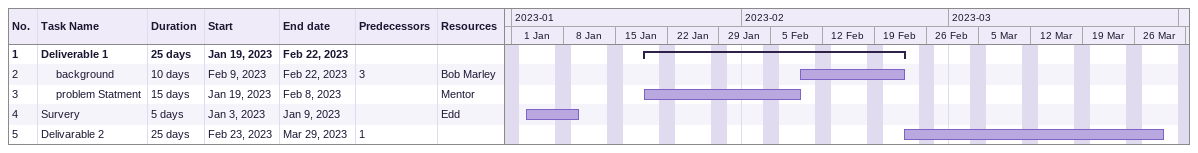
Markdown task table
| ID | Level | Task | Duration | Start | Finish | Predecessors | Resources |
|---|---|---|---|---|---|---|---|
| 1 | 1 | **Deliverable 1** | 25d | 2023-01-19 | 2023-02-22 |  |  |
| 2 | 2 | background | 10d | 2023-02-09 | 2023-02-22 | 3 | Bob Marley |
| 3 | 2 | problem Statment | 15d | 2023-01-19 | 2023-02-08 |  | Mentor |
| 4 | 1 | Survery | 5d | 2023-01-03 | 2023-01-09 |  | Edd |
| 5 | 1 | Delivarable 2 | 25d | 2023-02-23 | 2023-03-29 | 1 |  |
